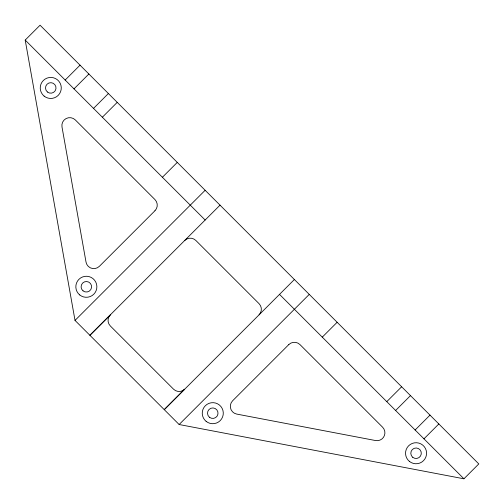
<?xml version="1.0" encoding="UTF-8"?>
<svg xmlns="http://www.w3.org/2000/svg" width="504" height="504" viewBox="0 0 504 504"><rect width="100%" height="100%" fill="white"/><g stroke="black" fill="none" stroke-linecap="round" stroke-linejoin="round"><path stroke-width="0.76" d="M184.225 389.636L164.254 409.645L294.386 279.512M25.2 40.074L40.074 25.2L478.8 463.926L463.926 478.8L179.128 424.519L75.02 320.412L25.2 40.074L205.153 220.028M65.167 80.041L80.041 65.167M74 88.874L88.874 74M93.517 108.392L108.392 93.517M102.35 117.224L117.224 102.35M162.395 177.269L177.269 162.395M75.02 320.412L205.153 190.279M220.028 205.153L89.895 335.286L109.903 315.315M179.128 424.519L309.261 294.386M322.27 337.144L337.144 322.27M386.776 401.65L401.65 386.776M395.609 410.483L410.483 395.609M415.126 430L430 415.126M423.959 438.833L438.833 423.959M279.512 294.386L463.926 478.8M110.345 314.836A7.888 7.888 0 0 0 110.345 325.987L173.552 389.195A7.888 7.888 0 0 0 184.703 389.195M184.703 240.471A7.888 7.888 0 0 1 195.861 240.471L259.062 303.679A7.888 7.888 0 0 1 259.062 314.836M154.961 210.729L99.37 266.32A7.888 7.888 0 0 1 86.027 262.124L61.992 126.913A7.888 7.888 0 0 1 75.335 119.952L154.961 199.578A7.888 7.888 0 0 1 154.961 210.729M288.811 344.579L232.627 400.762A7.888 7.888 0 0 0 236.729 414.086L375.549 440.546A7.888 7.888 0 0 0 382.605 427.222L299.962 344.579A7.888 7.888 0 0 0 288.811 344.579M79.733 294.947A10.515 10.515 0 0 0 96.743 288.414A10.515 10.515 0 0 0 82.587 276.954A10.515 10.515 0 0 0 79.733 294.947M83.047 290.858A5.26 5.26 0 0 0 91.545 287.595A5.26 5.26 0 0 0 84.47 281.862A5.26 5.26 0 0 0 83.047 290.858M209.456 417.268A5.26 5.26 0 0 0 217.961 414.005A5.26 5.26 0 0 0 210.88 408.278A5.26 5.26 0 0 0 209.456 417.268M206.142 421.363A10.527 10.527 0 0 0 223.165 414.83A10.527 10.527 0 0 0 208.996 403.358A10.527 10.527 0 0 0 206.142 421.363M409.437 461.412A10.515 10.515 0 0 0 426.447 454.885A10.515 10.515 0 0 0 412.291 443.419A10.515 10.515 0 0 0 409.437 461.412M44.138 96.113A10.515 10.515 0 0 0 61.148 89.586A10.515 10.515 0 0 0 46.992 78.12A10.515 10.515 0 0 0 44.138 96.113M47.452 92.024A5.26 5.26 0 0 0 55.95 88.761A5.26 5.26 0 0 0 48.875 83.028A5.26 5.26 0 0 0 47.452 92.024M412.751 457.323A5.26 5.26 0 0 0 421.25 454.06A5.26 5.26 0 0 0 414.175 448.327A5.26 5.26 0 0 0 412.751 457.323"/></g></svg>
